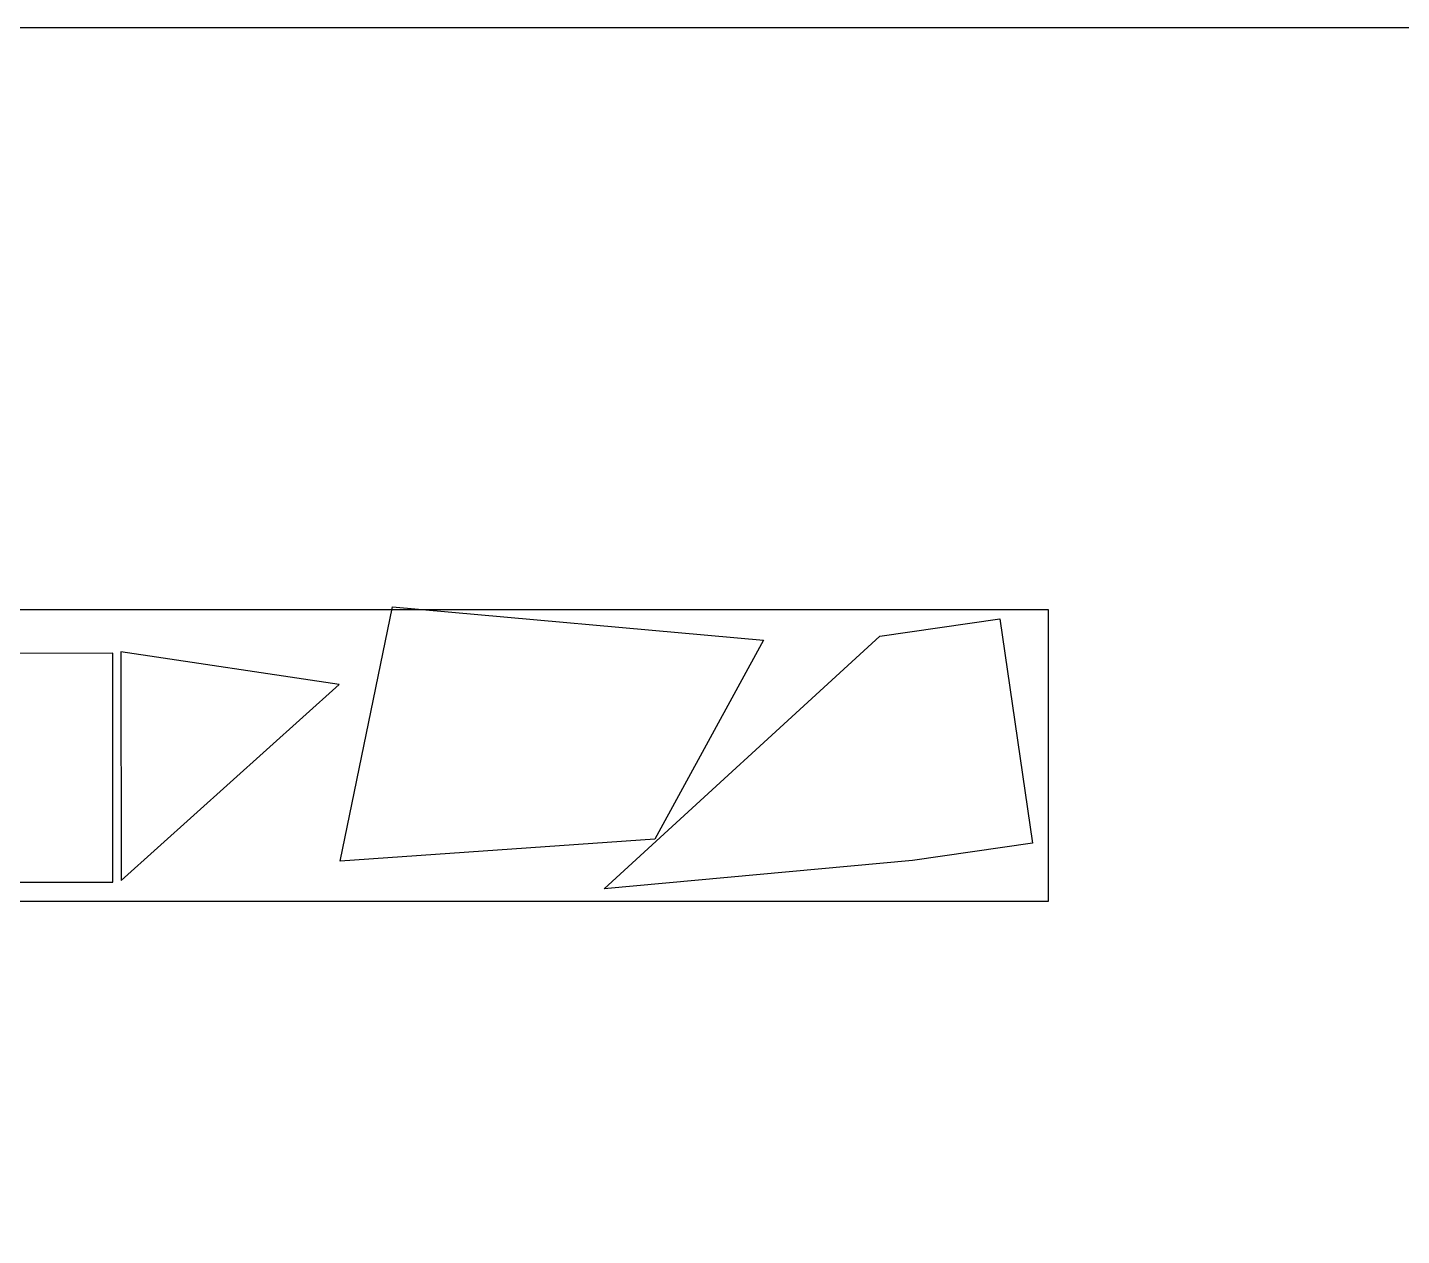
# Model space of a CAD drawing. Header units: millimetres. Extents: x 12942 to 18383, y 13072 to 17462.
# Drawn here: x 14565 to 15840, y 16341 to 17462 of the extents above; entities that cross this region are included whole.
import ezdxf

# ---------------------------------------------------------------- set-up
doc = ezdxf.new("R2010")
doc.units = ezdxf.units.MM
doc.header["$LTSCALE"] = 100
doc.header["$MEASUREMENT"] = 0
doc.layers.add('CUT', color=3, linetype='Continuous')
doc.layers.add('Default', color=7, linetype='Continuous')

msp = doc.modelspace()

# ---------------------------------------------------------------- linework, layer by layer
at = {"layer": 'CUT'}
for points in [[(14855.2, 16688.5), (14903.7, 16924.2), (15248, 16893.5), (15147, 16708.9), (14855.2, 16688.5)], [(15467.1, 16913.3), (15497.4, 16705.1), (15386, 16688.9), (15100.1, 16662.8), (15355.7, 16897.1), (15467.1, 16913.3)]]:
    msp.add_lwpolyline(points, dxfattribs=at)
for points in [[(14417.2, 16881), (14530.9, 16669), (14644.5, 16669), (14644.4, 16881.2)], [(14651.9, 16882.6), (14652.1, 16670.5), (14854.4, 16852.4)]]:
    msp.add_lwpolyline(points, close=True, dxfattribs=at)
at = {"layer": 'Default'}
msp.add_lwpolyline([(12941.9, 13072.4), (12941.9, 17461.8), (18382.6, 17461.8), (18382.6, 13072.4)], close=True, dxfattribs=at)
msp.add_lwpolyline([(13012.1, 16921.4), (13012.1, 16651.4), (15512.1, 16651.4), (15512.1, 16921.4), (13012.1, 16921.4)], dxfattribs=at)

doc.saveas('drawing.dxf')
